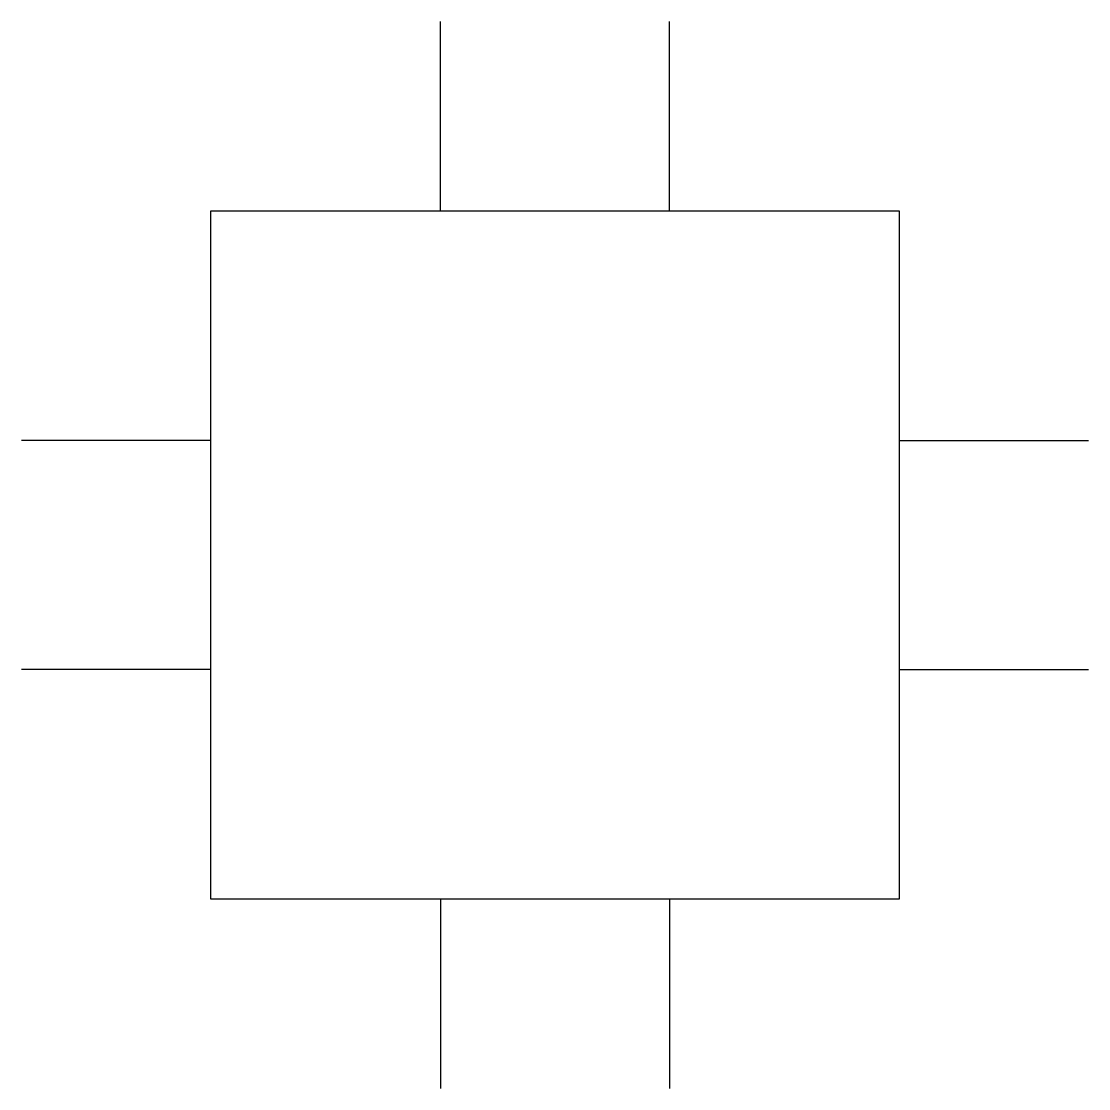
# Model space of a CAD drawing. Extents: x -1.55 to 1.55, y -1.55 to 1.55.
import ezdxf

# ---------------------------------------------------------------- set-up
doc = ezdxf.new("R2010")
doc.units = 0
doc.layers.get('0').update_dxf_attribs({"linetype": 'CONTINUOUS'})

msp = doc.modelspace()

# ---------------------------------------------------------------- linework, layer by layer
at = {"color": 0}
for p, q in [((-0.333, 1), (-0.333, 1.55)), ((0.333, 1), (0.333, 1.55)), ((-1, -1), (-1, 1)), ((-1, 1), (1, 1)), ((1, 1), (1, -1)), ((-1, 0.333), (-1.55, 0.333)), ((1, 0.333), (1.55, 0.333)), ((-1, -0.333), (-1.55, -0.333)), ((1, -0.333), (1.55, -0.333)), ((1, -1), (-1, -1)), ((-0.333, -1), (-0.333, -1.55)), ((0.333, -1), (0.333, -1.55))]:
    msp.add_line(p, q, dxfattribs=at)

doc.saveas('drawing.dxf')
